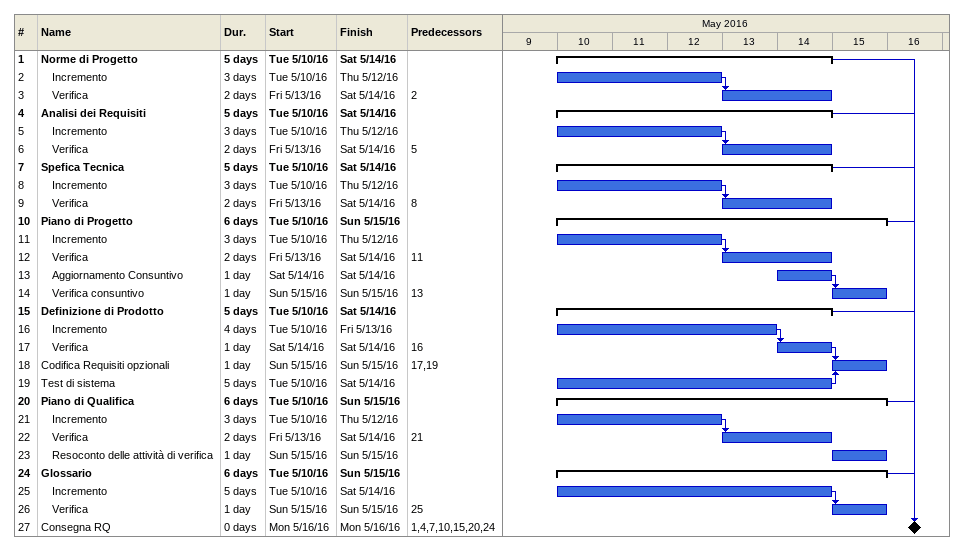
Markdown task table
| ID | Level | Task | Duration | Start | Finish | Predecessors |
|---|---|---|---|---|---|---|
| 1 | 1 | **Norme di Progetto** | 5d | 2016-05-10 | 2016-05-14 |  |
| 2 | 2 | Incremento | 3d | 2016-05-10 | 2016-05-12 |  |
| 3 | 2 | Verifica | 2d | 2016-05-13 | 2016-05-14 | 2 |
| 4 | 1 | **Analisi dei Requisiti** | 5d | 2016-05-10 | 2016-05-14 |  |
| 5 | 2 | Incremento | 3d | 2016-05-10 | 2016-05-12 |  |
| 6 | 2 | Verifica | 2d | 2016-05-13 | 2016-05-14 | 5 |
| 7 | 1 | **Spefica Tecnica** | 5d | 2016-05-10 | 2016-05-14 |  |
| 8 | 2 | Incremento | 3d | 2016-05-10 | 2016-05-12 |  |
| 9 | 2 | Verifica | 2d | 2016-05-13 | 2016-05-14 | 8 |
| 10 | 1 | **Piano di Progetto** | 6d | 2016-05-10 | 2016-05-15 |  |
| 11 | 2 | Incremento | 3d | 2016-05-10 | 2016-05-12 |  |
| 12 | 2 | Verifica | 2d | 2016-05-13 | 2016-05-14 | 11 |
| 13 | 2 | Aggiornamento Consuntivo | 1d | 2016-05-14 | 2016-05-14 |  |
| 14 | 2 | Verifica consuntivo | 1d | 2016-05-15 | 2016-05-15 | 13 |
| 15 | 1 | **Definizione di Prodotto** | 5d | 2016-05-10 | 2016-05-14 |  |
| 16 | 2 | Incremento | 4d | 2016-05-10 | 2016-05-13 |  |
| 17 | 2 | Verifica | 1d | 2016-05-14 | 2016-05-14 | 16 |
| 18 | 1 | Codifica Requisiti opzionali | 1d | 2016-05-15 | 2016-05-15 | 17, 19 |
| 19 | 1 | Test di sistema | 5d | 2016-05-10 | 2016-05-14 |  |
| 20 | 1 | **Piano di Qualifica** | 6d | 2016-05-10 | 2016-05-15 |  |
| 21 | 2 | Incremento | 3d | 2016-05-10 | 2016-05-12 |  |
| 22 | 2 | Verifica | 2d | 2016-05-13 | 2016-05-14 | 21 |
| 23 | 2 | Resoconto delle attività di verifica | 1d | 2016-05-15 | 2016-05-15 |  |
| 24 | 1 | **Glossario** | 6d | 2016-05-10 | 2016-05-15 |  |
| 25 | 2 | Incremento | 5d | 2016-05-10 | 2016-05-14 |  |
| 26 | 2 | Verifica | 1d | 2016-05-15 | 2016-05-15 | 25 |
| 27 | 1 | Consegna RQ | 0d | 2016-05-16 | 2016-05-16 | 1, 4, 7, 10, 15, 20, 24 |
